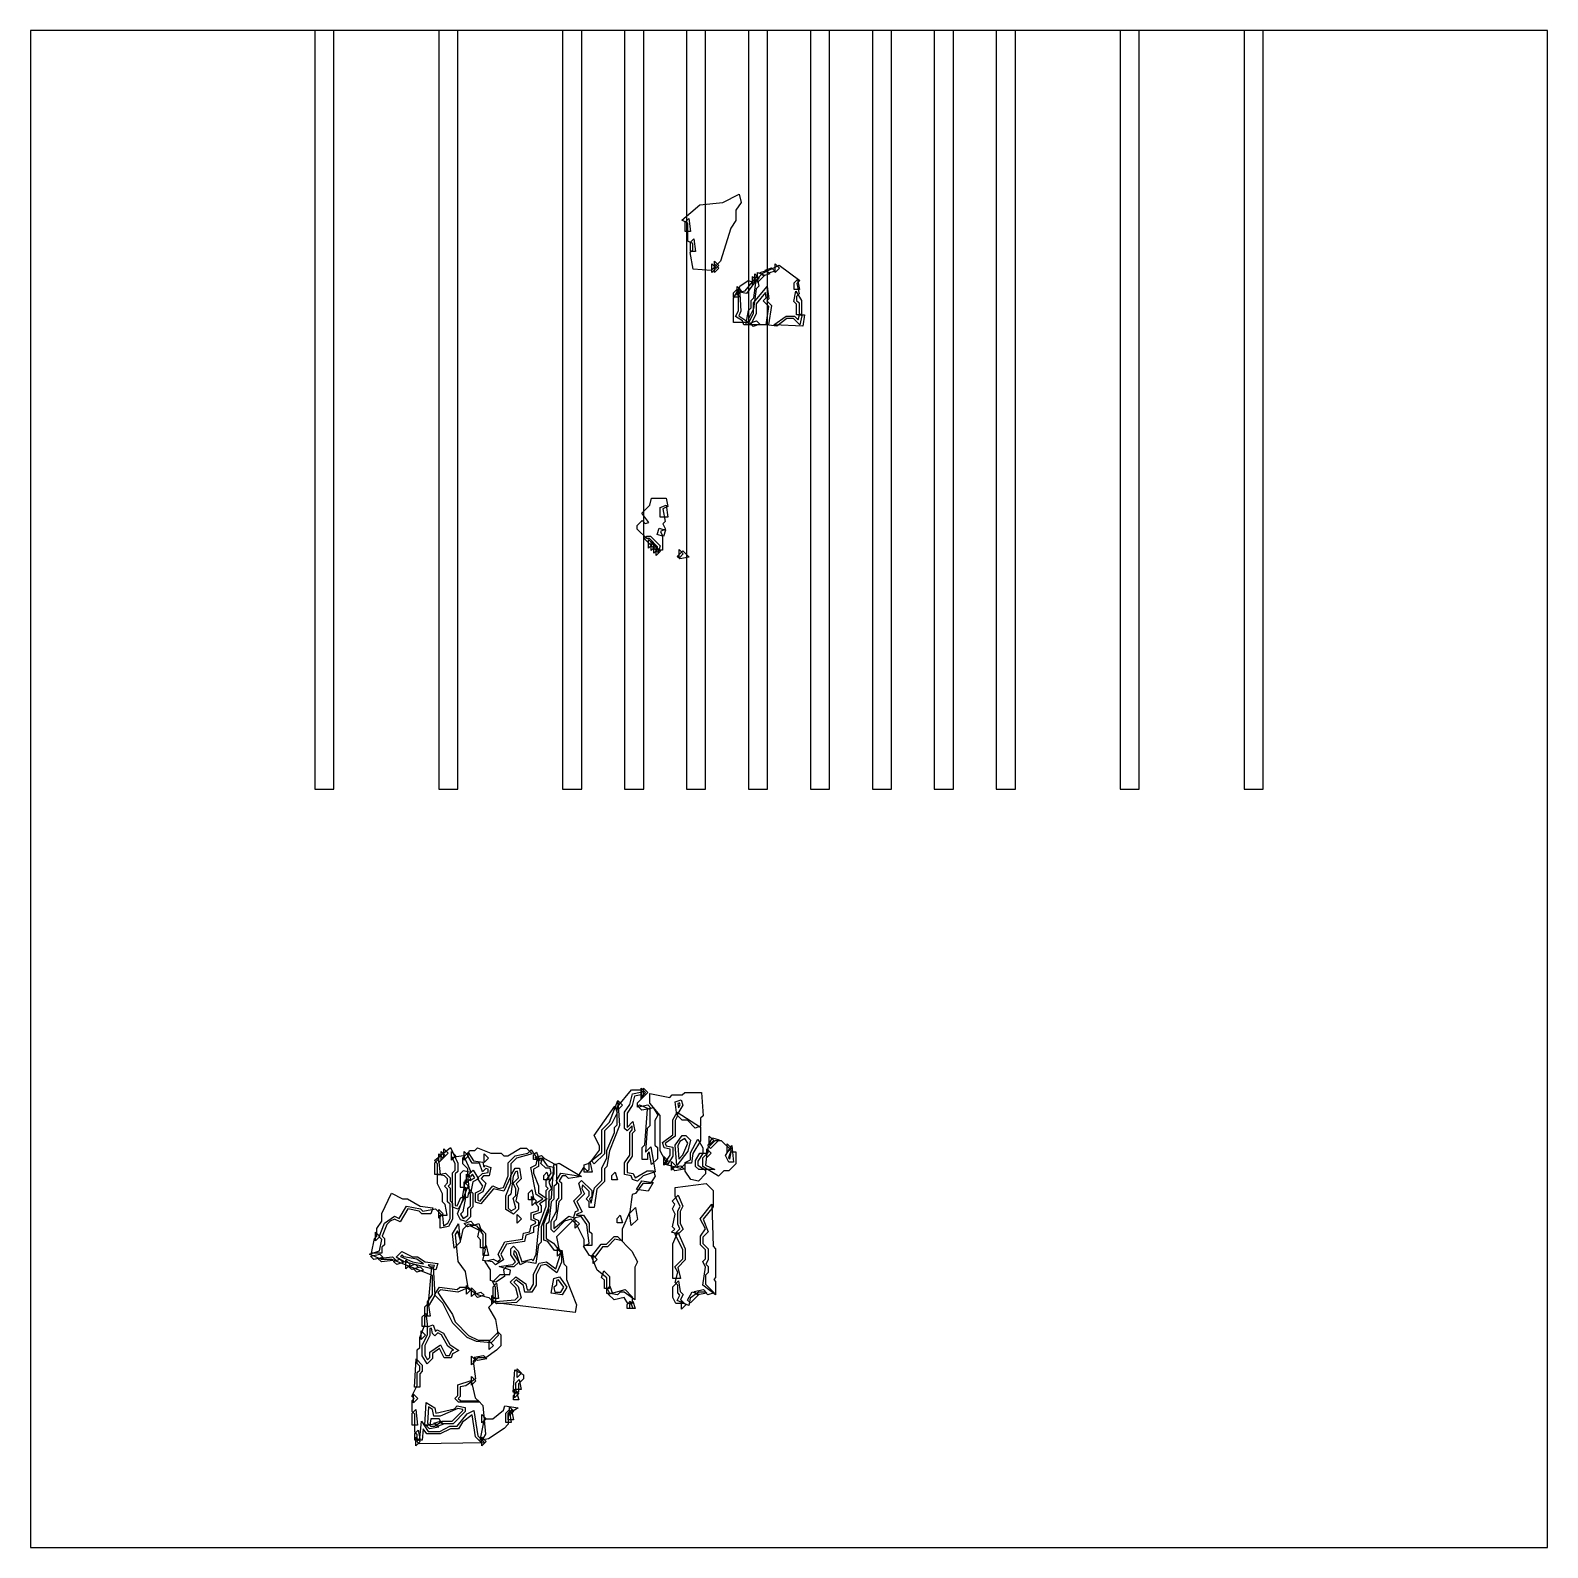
# Model space of a CAD drawing. Header units: millimetres. Extents: x 0 to 283, y 0 to 283.
import ezdxf

# ---------------------------------------------------------------- set-up
doc = ezdxf.new("R2010")
doc.units = ezdxf.units.MM
for name, color, linetype in [('CUT_OUTLINE', 5, 'Continuous'), ('CUT_SLOT', 1, 'Continuous'), ('ENG_D', 3, 'Continuous'), ('ENG_K', 2, 'Continuous'), ('ENG_L', 4, 'Continuous')]:
    doc.layers.add(name, color=color, linetype=linetype)

msp = doc.modelspace()

# ---------------------------------------------------------------- linework, layer by layer
at = {"layer": 'CUT_OUTLINE'}
msp.add_lwpolyline([(0, 0), (282.84, 0), (282.84, 282.84), (0, 282.84), (0, 0)], close=True, dxfattribs=at)
at = {"layer": 'CUT_SLOT'}
for points in [[(53.04, 141.42), (56.6, 141.42), (56.6, 282.84), (53.04, 282.84), (53.04, 141.42)], [(76.13, 141.42), (79.69, 141.42), (79.69, 282.84), (76.13, 282.84), (76.13, 141.42)], [(99.22, 141.42), (102.79, 141.42), (102.79, 282.84), (99.22, 282.84), (99.22, 141.42)], [(110.77, 141.42), (114.34, 141.42), (114.34, 282.84), (110.77, 282.84), (110.77, 141.42)], [(122.32, 141.42), (125.88, 141.42), (125.88, 282.84), (122.32, 282.84), (122.32, 141.42)], [(133.87, 141.42), (137.43, 141.42), (137.43, 282.84), (133.87, 282.84), (133.87, 141.42)], [(145.41, 141.42), (148.98, 141.42), (148.98, 282.84), (145.41, 282.84), (145.41, 141.42)], [(156.96, 141.42), (160.52, 141.42), (160.52, 282.84), (156.96, 282.84), (156.96, 141.42)], [(168.51, 141.42), (172.07, 141.42), (172.07, 282.84), (168.51, 282.84), (168.51, 141.42)], [(180.05, 141.42), (183.62, 141.42), (183.62, 282.84), (180.05, 282.84), (180.05, 141.42)], [(203.15, 141.42), (206.71, 141.42), (206.71, 282.84), (203.15, 282.84), (203.15, 141.42)], [(226.24, 141.42), (229.81, 141.42), (229.81, 282.84), (226.24, 282.84), (226.24, 141.42)]]:
    msp.add_lwpolyline(points, close=True, dxfattribs=at)
at = {"layer": 'ENG_D'}
for points in [[(122.09, 245.37), (122.09, 247.11), (122.73, 247.75), (123.07, 245.37), (122.09, 245.37)], [(123.04, 241.59), (123.04, 243.34), (123.67, 243.98), (124.02, 241.59), (123.04, 241.59)], [(127.04, 239.34), (127.85, 238.53), (127.04, 237.73), (127.04, 239.34)], [(128.32, 239), (127.51, 238.2), (127.51, 239.81), (128.32, 239)], [(135.53, 237.68), (136.91, 237.22), (135.53, 235.84), (135.53, 237.68)], [(137.24, 238.09), (137.85, 237.48), (136.64, 237.08), (136.04, 237.69), (137.24, 238.09)], [(136.98, 238.16), (138.19, 238.56), (138.79, 237.96), (137.59, 237.55), (136.98, 238.16)], [(138.83, 237.73), (138.83, 239.34), (139.63, 238.53), (138.83, 237.73)], [(133.88, 227.92), (133, 227.92), (132.74, 228.71), (131.45, 229.48), (131.99, 230.57), (131.99, 234.01), (133.28, 234.27), (135.43, 236.95), (135.78, 235.15), (135.28, 234.65), (134.81, 230.92), (133.88, 229.05), (133.88, 227.92)], [(131.76, 233.48), (131.76, 235.09), (132.56, 234.29), (131.76, 233.48)], [(137.34, 235.09), (137.66, 232.79), (137.28, 232.4), (138.14, 231.54), (137.62, 227.92), (133.73, 227.92), (134.82, 230.1), (134.82, 232.02), (137.34, 235.09)], [(143.36, 234.52), (142.36, 234.52), (142.36, 235.8), (142.98, 236.42), (143.36, 234.52)], [(131.05, 233.91), (131.62, 234.49), (132.08, 233.11), (131.05, 233.11), (131.05, 233.91)], [(143.78, 232.47), (143.78, 229.81), (142.84, 229.81), (142.84, 231.83), (142.34, 232.32), (142.72, 234.22), (143.78, 232.47)], [(143.16, 228.87), (143.35, 229.81), (144.29, 229.81), (143.98, 227.68), (138.61, 227.96), (140.87, 229.57), (142.46, 229.57), (143.16, 228.87)], [(118.83, 192.1), (117.38, 192.1), (117.38, 193.92), (118.52, 194.3), (118.83, 192.1)], [(118, 188.5), (116.85, 188.88), (117.23, 190.04), (118.38, 189.65), (118, 188.5)], [(114.93, 188.56), (115.59, 188.56), (117.41, 186.74), (117.01, 185.53), (114.45, 188.09), (114.93, 188.56)], [(120.92, 184.46), (120.92, 186.07), (121.72, 185.26), (120.92, 184.46)], [(114.65, 73.73), (115.65, 74.73), (116.47, 70.08), (114.21, 69.33), (113.2, 68.32), (112.24, 68.64), (112.01, 69.33), (110.78, 69.57), (110.78, 71.72), (111.72, 73.14), (111.72, 77.41), (112.19, 77.88), (112.19, 78.63), (111.25, 77.68), (110.78, 78.16), (110.78, 81.15), (111.74, 82.59), (112.24, 84.58), (113.77, 84.89), (114.11, 83.85), (113.14, 82.87), (113.14, 82.12), (113.55, 82.54), (115.49, 81.71), (115.49, 78.63), (115.01, 78.15), (114.65, 73.73)], [(113.84, 85.66), (114.65, 84.85), (113.84, 84.05), (113.84, 85.66)], [(104.18, 65.62), (104.18, 66.37), (102.91, 67.64), (102.78, 66.97), (103.29, 65.95), (101.87, 64.54), (102.85, 62.59), (101.82, 62.08), (101.82, 61.99), (103.13, 61.99), (104.18, 60.41), (104.18, 59.02), (104.65, 58.55), (104.65, 56.33), (103.24, 56.33), (103.24, 57.46), (101.87, 60.2), (100.82, 61.25), (99.59, 60.84), (97.58, 58.83), (97.11, 59.3), (97.11, 60.87), (98.05, 62.75), (98.05, 64.68), (98.52, 65.15), (98.52, 67.78), (97.99, 68.32), (98.87, 69.79), (102.18, 69.32), (103.2, 70.84), (103.77, 70.27), (104.18, 70.41), (104.18, 71.77), (106.54, 73.65), (106.54, 77.88), (107.99, 79.33), (109.53, 83.34), (109.84, 78.69), (107.94, 73.95), (107.46, 71.07), (107.01, 70.61), (107.01, 68.26), (105.58, 66.83), (105.09, 63.4), (104.18, 63.4), (104.18, 64.48), (103.61, 65.05), (104.18, 65.62)], [(110.41, 82.5), (109.6, 81.69), (109.6, 83.3), (110.41, 82.5)], [(121.64, 82.47), (120.54, 80.63), (120.18, 83.13), (121.3, 83.5), (121.64, 82.47)], [(124.92, 78.38), (124.92, 75.83), (123.5, 73.46), (123.24, 71.65), (122.19, 71.65), (121.22, 70.68), (118.18, 71.51), (119.27, 73.14), (119.27, 74.29), (118.14, 74.51), (117.81, 75.51), (119.74, 76.96), (119.74, 79.73), (120.6, 81.18), (124.92, 78.38)], [(126.81, 74.38), (126.28, 74.92), (127.17, 76.42), (128.42, 76), (126.81, 74.38)], [(78.34, 74.62), (79.67, 71.7), (79.67, 70.14), (79.2, 69.67), (79.2, 63.81), (79.54, 63.7), (80.22, 65.29), (81.13, 65.29), (80.59, 62.58), (80.2, 62.19), (80.69, 61.37), (81.55, 61.89), (81.55, 63.27), (82.02, 63.74), (82.02, 65.9), (81.7, 66.23), (81.51, 65.29), (80.57, 65.29), (81.12, 68.59), (81.98, 68.59), (82.02, 68.38), (82.05, 68.51), (82.87, 68.92), (82.45, 69.62), (82.02, 69.2), (81.55, 69.67), (81.55, 70.61), (80.61, 71.56), (80.61, 72.69), (81.59, 73.67), (82.63, 72.11), (84.34, 71.86), (84.53, 70.95), (84.79, 71.22), (85.83, 70.87), (85.52, 69.3), (84.48, 69.3), (84.01, 68.83), (84.89, 67.95), (84.34, 66.3), (83.44, 65.85), (83.44, 64.75), (83.83, 64.62), (86.21, 67.47), (87.24, 66.95), (88.22, 67.15), (89.1, 69.34), (89.1, 71.75), (90.39, 73.05), (92.75, 73.52), (93.37, 74.14), (94.75, 72.2), (94.75, 71.04), (93.81, 70.57), (93.81, 69.81), (94.75, 67.46), (94.75, 66.12), (96.36, 65.05), (94.89, 64.07), (95.22, 63.74), (95.22, 62.53), (93.81, 62.06), (93.81, 61.43), (94.75, 60.96), (94.75, 60.19), (93.81, 59.72), (93.81, 58.76), (92.36, 58.27), (92.12, 57.07), (88.77, 56.59), (87.71, 54.68), (88.23, 53.65), (86.7, 52.74), (86.16, 53.28), (84.33, 53.54), (84.83, 55.55), (84.38, 56), (84.38, 58.38), (83.3, 59.9), (81.63, 60.31), (80.59, 59.28), (80.2, 57.3), (79.61, 59.07), (79.2, 58.4), (79.66, 53.36), (81.07, 51.48), (81.58, 48.41), (79.7, 47.6), (76.45, 48.07), (75.96, 47.58), (78.7, 43.47), (79.17, 42.08), (81.69, 39.56), (83.49, 38.66), (85.7, 38.66), (87.21, 40.17), (87.68, 39.7), (87.68, 37.61), (86.89, 36.83), (84.93, 35.36), (83.5, 35.36), (82.52, 34.76), (82.99, 31.48), (81.18, 30.18), (80.14, 29.98), (80.14, 28.19), (79.76, 27.81), (80.24, 27.34), (83.54, 27.34), (84.37, 26.5), (84.86, 21.16), (83.96, 19.65), (82.98, 20.63), (82.33, 24.79), (80.55, 23.41), (79.8, 22.16), (78.31, 22.16), (76.42, 21.21), (73.88, 21.21), (73.24, 22.18), (73.05, 20.03), (72.12, 20.03), (72.12, 21.12), (71.65, 21.59), (71.65, 24.89), (71.18, 25.36), (71.18, 27.44), (71.56, 27.81), (71.13, 28.24), (72.12, 30.23), (72.12, 32.62), (72.6, 33.1), (72.6, 33.84), (72.12, 34.31), (72.12, 36.87), (72.6, 37.34), (72.6, 39.17), (73.54, 41.53), (73.54, 43), (74.01, 43.47), (74.01, 45.8), (74.95, 47.21), (74.95, 50.75), (67.37, 53.74), (65.48, 53.74), (63.21, 54.71), (65.09, 55.33), (65.51, 57.43), (65.01, 57.93), (66.04, 60.49), (67.86, 61.79), (68.74, 61.36), (70.12, 63.67), (72.71, 63.15), (73.15, 62.72), (75.5, 63.19), (76.83, 61.86), (77.03, 60.02), (77.84, 60.51), (78.25, 61.34), (78.25, 64.01), (77.78, 64.48), (77.78, 66.84), (77.21, 67.41), (77.78, 67.98), (77.78, 68.73), (77.19, 69.32), (75.9, 69.57), (75.9, 71.56), (75.31, 72.14), (78.34, 74.62)], [(122.54, 75.4), (122.01, 76.28), (121.1, 75.73), (120.68, 74.91), (120.88, 72.42), (121.66, 73.2), (122.54, 75.4)], [(126.1, 72.73), (126.1, 74.34), (126.91, 73.54), (126.1, 72.73)], [(131.08, 71.89), (130.2, 71.89), (129.6, 73.08), (130.74, 74.97), (131.08, 71.89)], [(130.68, 74.48), (129.87, 73.68), (129.87, 75.29), (130.68, 74.48)], [(85.42, 72.6), (84.62, 71.79), (84.62, 73.4), (85.42, 72.6)], [(98.99, 53.22), (98.15, 51.25), (96.11, 52.78), (95.15, 52.59), (94.28, 50.86), (94.28, 48.96), (93.47, 47.61), (92.2, 47.61), (91.95, 48.89), (90.54, 49.9), (90.14, 49.5), (90.96, 48.68), (91.48, 46.6), (90.61, 45.73), (86.88, 45.48), (86.17, 46.2), (86.74, 46.77), (86.74, 48.5), (86.22, 49.54), (87.58, 50.91), (89.37, 50.91), (89.53, 51.7), (87.37, 52.42), (89.93, 52.78), (90.44, 53.3), (89.57, 54.61), (89.57, 55.72), (90.04, 56.19), (90.95, 55.28), (91.61, 53.31), (93.41, 53.77), (93.73, 53.45), (94.29, 54.74), (94.76, 59.92), (96.17, 63.68), (96.17, 66.57), (96.54, 66.94), (96.17, 67.31), (96.17, 68.43), (97.09, 69.82), (96.92, 70.71), (96.07, 70.71), (95.19, 71.59), (95.56, 72.7), (98.05, 71.32), (98.05, 67.78), (97.58, 67.31), (97.58, 64.96), (97.1, 64.47), (96.63, 60.7), (96.17, 60.24), (96.17, 57.64), (97.51, 56.74), (98.99, 54.76), (98.99, 53.22)], [(95.9, 72.49), (94.69, 72.09), (94.08, 72.7), (95.29, 73.1), (95.9, 72.49)], [(118.09, 72.93), (118.89, 72.12), (118.09, 71.32), (118.09, 72.93)], [(123.98, 72.19), (124.79, 73.54), (126.13, 73.54), (125.88, 71.32), (127.57, 70.47), (124.59, 70.47), (123.98, 71.08), (123.98, 72.19)], [(90.51, 65.62), (90.51, 66.88), (89.99, 67.93), (90.97, 68.91), (90.79, 70.16), (90.44, 70.05), (90.03, 69.23), (89.55, 65.89), (89.1, 65.43), (89.1, 63.27), (89.6, 62.76), (90.47, 63.28), (90.01, 65.13), (90.51, 65.62)], [(96.27, 69.97), (96.73, 68.59), (95.7, 68.59), (95.7, 69.39), (96.27, 69.97)], [(108.42, 69.39), (109, 69.97), (109.46, 68.59), (108.42, 68.59), (108.42, 69.39)], [(115.14, 66.45), (112.99, 66.76), (113.96, 68.37), (116.11, 68.07), (115.14, 66.45)], [(120.68, 48.93), (120.18, 49.43), (120.67, 51.36), (120.16, 52.37), (121.62, 53.84), (121.62, 55.57), (120.16, 58.5), (121.1, 59.44), (120.68, 60.28), (120.68, 62.75), (121.12, 63.64), (120.21, 65.47), (120.21, 67.15), (125.95, 67.9), (127.28, 66.57), (127.28, 63.56), (125.43, 61.24), (126.38, 58.87), (125.39, 57.89), (125.39, 56.67), (126.34, 55.72), (126.34, 53.68), (125.92, 52.84), (126.34, 52.42), (126.34, 51.29), (125.87, 50.81), (125.87, 49.12), (127.48, 47.51), (126.27, 47.11), (125.77, 47.61), (124.53, 47.61), (123.01, 46.53), (122.74, 45.16), (120.59, 46.08), (121.1, 47.09), (120.68, 47.51), (120.68, 48.93)], [(93.7, 64.79), (93.42, 65.44), (93.36, 65.13), (93.7, 64.79)], [(110.4, 60.58), (109.37, 60.58), (109.37, 61.38), (109.94, 61.95), (110.4, 60.58)], [(64.35, 57.18), (64.35, 58.79), (65.15, 57.98), (64.35, 57.18)], [(104.62, 54.25), (106.42, 56.57), (107.38, 56.57), (108.8, 57.98), (109.46, 57.98), (112.15, 55.29), (113.16, 53.27), (112.67, 52.27), (112.67, 46.21), (110.7, 47.61), (109.93, 47.61), (109.44, 47.12), (108.03, 47.4), (107.48, 48.5), (107.48, 50.32), (105.64, 51.71), (104.62, 54.25)], [(72.03, 53.75), (69.65, 54.23), (69.3, 54.59), (69, 54.29), (71.25, 53.26), (73.28, 52.92), (72.03, 53.75)], [(74.18, 52.72), (74.58, 52.33), (75.25, 52.33), (75.34, 52.6), (74.18, 52.72)], [(81.32, 47.28), (81.32, 48.89), (82.12, 48.08), (81.32, 47.28)], [(83.06, 47.61), (82.26, 46.81), (82.26, 48.42), (83.06, 47.61)], [(97.61, 50.15), (98.61, 50.48), (99.98, 48.57), (99.12, 47.12), (97.07, 47.41), (97.61, 50.15)], [(84.58, 47.04), (83.37, 46.64), (82.77, 47.24), (83.97, 47.65), (84.58, 47.04)], [(111.25, 44.55), (111.25, 45.35), (111.83, 45.93), (112.29, 44.55), (111.25, 44.55)], [(78.56, 36.73), (78.9, 36.84), (77.84, 37.55), (76.67, 39.66), (75.94, 40.02), (75.42, 39.5), (74.97, 39.95), (74.77, 40.94), (74.48, 40.84), (74.48, 39.54), (73.54, 37.66), (73.54, 35.89), (74.06, 35.03), (74.48, 35.45), (74.48, 36.42), (76.45, 37.83), (77.46, 35.83), (78.11, 35.83), (78.56, 36.73)], [(90.51, 29.46), (90.51, 30.74), (91.13, 31.36), (91.5, 29.46), (90.51, 29.46)], [(91.55, 32.53), (90.75, 31.72), (90.75, 33.33), (91.55, 32.53)], [(90.27, 29.56), (91.08, 28.76), (90.27, 27.95), (90.27, 29.56)], [(74.58, 22.63), (75.35, 22.63), (76.77, 23.57), (78.63, 23.57), (80.61, 25.55), (80.61, 25.73), (79.69, 25.92), (76.42, 24.51), (75.23, 24.51), (74.98, 25.78), (74.22, 26.23), (74.02, 23.19), (74.58, 22.63)], [(89.6, 23.33), (88.62, 23.33), (88.62, 25.08), (89.26, 25.72), (89.6, 23.33)], [(90.14, 25.46), (89.33, 24.65), (89.33, 26.26), (90.14, 25.46)], [(72.69, 19.8), (71.89, 18.99), (71.89, 20.6), (72.69, 19.8)], [(84.95, 19.8), (84.15, 18.99), (84.15, 20.6), (84.95, 19.8)]]:
    msp.add_lwpolyline(points, close=True, dxfattribs=at)
at = {"layer": 'ENG_K'}
for points in [[(127.51, 239.34), (128.32, 238.53), (127.51, 237.73), (127.51, 239.34)], [(132.47, 230.47), (132.06, 229.65), (133.95, 228.4), (131.05, 228.4), (131.05, 232.94), (132.18, 234.82), (132.47, 230.47)], [(134.96, 235.82), (133.51, 233.79), (131.92, 234.11), (132.27, 235.15), (133.84, 236.2), (134.96, 235.82)], [(134.59, 235.37), (134.59, 236.98), (135.39, 236.17), (134.59, 235.37)], [(135.86, 236.65), (135.06, 235.84), (135.06, 237.45), (135.86, 236.65)], [(134.76, 227.65), (134.15, 228.26), (135.36, 228.67), (135.97, 228.06), (134.76, 227.65)], [(116.06, 187.15), (115.26, 186.34), (115.26, 187.95), (116.06, 187.15)], [(115.73, 185.87), (115.73, 187.48), (116.53, 186.68), (115.73, 185.87)], [(116.2, 187.01), (117.01, 186.2), (116.2, 185.4), (116.2, 187.01)], [(117.48, 185.73), (116.67, 184.93), (116.67, 186.54), (117.48, 185.73)], [(121.07, 184.3), (120.58, 184.79), (121.62, 185.83), (122.81, 184.65), (121.07, 184.3)], [(113.84, 85.19), (114.65, 84.38), (113.84, 83.58), (113.84, 85.19)], [(114.32, 84.05), (114.32, 85.66), (115.12, 84.85), (114.32, 84.05)], [(122.47, 79.67), (121.52, 79.67), (120.68, 80.51), (120.64, 80.47), (120.21, 79.61), (120.21, 76.72), (118.36, 75.34), (118.5, 74.92), (119.74, 74.68), (119.74, 73), (118.79, 71.42), (117.38, 73.95), (117.38, 80.53), (115.49, 82.88), (115.49, 84.67), (119.19, 83.93), (119.64, 84.38), (121.52, 84.38), (122, 84.85), (125.14, 84.85), (125.4, 80.52), (124.92, 80.04), (124.92, 78.55), (123.92, 78.22), (122.47, 79.67)], [(109.38, 81.06), (108.38, 79.06), (107.01, 77.68), (107.01, 73.44), (105.12, 71.56), (104.58, 72.1), (106.07, 74.09), (106.07, 74.9), (105.08, 76.86), (108.97, 82.3), (109.38, 81.06)], [(115.74, 81.88), (114, 81.53), (113.37, 82.17), (115.1, 82.52), (115.74, 81.88)], [(115.35, 73.77), (115.02, 73.44), (115.02, 72.36), (114.08, 72.36), (114.08, 74.58), (114.56, 75.06), (115.03, 81.73), (116.07, 82.07), (116.94, 80.62), (116.44, 79.61), (116.44, 75.05), (116.91, 74.58), (116.91, 72.5), (115.82, 71.41), (115.35, 73.77)], [(120.71, 82.81), (120.82, 82.01), (121.13, 82.52), (121, 82.9), (120.71, 82.81)], [(126.57, 75.09), (126.57, 76.7), (127.38, 75.9), (126.57, 75.09)], [(92.49, 74.48), (93.56, 73.42), (90.63, 72.62), (89.57, 71.56), (89.57, 69.25), (88.29, 66.43), (86.35, 66.91), (83.99, 64.07), (82.97, 64.41), (82.97, 66.14), (83.97, 66.64), (84.35, 67.39), (83.37, 68.86), (84.27, 69.75), (85.32, 69.96), (85.32, 70.54), (84.92, 70.68), (84.28, 70.04), (83.74, 71.65), (82.36, 71.65), (81.53, 73.04), (81.85, 74.01), (82.87, 74.01), (83.38, 74.52), (85.84, 73.54), (87.78, 73.54), (88.25, 73.07), (89.03, 73.07), (91.39, 74.48), (92.49, 74.48)], [(125.39, 74.55), (125.39, 73.47), (124.45, 72.05), (124.45, 71.31), (125.87, 70.37), (125.87, 69.67), (124.53, 68.33), (123.13, 68.61), (122.09, 70.17), (122.09, 71.8), (123.04, 72.27), (123.04, 73.6), (124.44, 76.13), (125.39, 74.55)], [(76.08, 72.4), (76.4, 69.53), (75.42, 69.53), (75.42, 71.75), (76.08, 72.4)], [(97.12, 65.16), (97.59, 71.36), (98.55, 71.68), (102.75, 69.16), (100.33, 68.81), (99.84, 69.3), (99.13, 69.3), (98.58, 68.39), (98.99, 67.98), (98.99, 64.96), (98.51, 64.47), (98.04, 61.17), (97.58, 60.71), (97.58, 59.49), (97.6, 59.48), (100.36, 61.78), (101.55, 61.39), (98.07, 57.91), (98.58, 55.39), (97.7, 55.39), (96.49, 57.08), (95.7, 57.34), (95.7, 60.39), (96.64, 62.74), (96.64, 64.68), (97.12, 65.16)], [(121.23, 71.2), (121.86, 70.57), (120.13, 70.22), (119.49, 70.86), (121.23, 71.2)], [(120.31, 71.18), (119.5, 70.38), (119.5, 71.99), (120.31, 71.18)], [(77.88, 67.41), (78.25, 67.04), (78.25, 64.68), (78.72, 64.21), (78.72, 61.22), (77.93, 59.89), (76.37, 59.58), (76.37, 61.99), (77.73, 61.99), (77.33, 63.99), (76.84, 64.48), (76.84, 65.94), (75.9, 67.83), (75.9, 69.49), (77.39, 69.79), (78.25, 68.92), (78.25, 67.78), (77.88, 67.41)], [(81.54, 69.38), (82.54, 70.38), (83.54, 68.73), (82.47, 68.19), (82.03, 66), (81.92, 66), (81.54, 69.38)], [(90.53, 64.66), (90.98, 64.21), (90.98, 63.07), (90.07, 62.16), (88.62, 63.03), (88.62, 65.57), (89.57, 67.93), (89.57, 69.36), (90.38, 70.71), (91.19, 70.71), (91.47, 68.74), (90.56, 67.84), (90.99, 66.97), (90.53, 64.66)], [(72.67, 63.63), (75.03, 63.37), (74.65, 62.23), (72.97, 62.23), (72.48, 62.72), (70.36, 63.14), (68.91, 60.74), (67.88, 61.25), (67.08, 60.85), (66.43, 60.21), (65.57, 58.04), (66, 57.61), (66, 56.47), (65.53, 56), (65.53, 54.92), (63.59, 54.92), (64.13, 57.63), (64.58, 58.08), (64.58, 59.47), (65.53, 60.88), (65.53, 62.28), (67.3, 66.08), (69.35, 65.05), (70.3, 65.05), (72.67, 63.63)], [(79.65, 62.21), (81.46, 67.13), (82.5, 66.09), (82.5, 63.54), (82.02, 63.07), (82.02, 61.66), (81.15, 60.78), (80.21, 61.09), (79.65, 62.21)], [(76.13, 61.42), (76.13, 63.03), (76.94, 62.23), (76.13, 61.42)], [(81.49, 59.83), (80.88, 60.44), (82.09, 60.85), (82.7, 60.24), (81.49, 59.83)], [(84.08, 58.93), (82.12, 59.91), (83.59, 60.4), (84.08, 58.93)], [(83.91, 55.86), (83.91, 57.41), (83.42, 57.91), (83.77, 59.64), (84.85, 58.55), (84.85, 55.86), (83.91, 55.86)], [(90.75, 62.09), (91.55, 61.28), (90.75, 60.48), (90.75, 62.09)], [(101.59, 59.54), (101.59, 61.14), (102.39, 60.34), (101.59, 59.54)], [(71.24, 54.21), (72.2, 54.21), (73.62, 53.26), (75.98, 53), (75.58, 51.81), (69.68, 53.28), (68.21, 54.16), (69.25, 55.21), (71.24, 54.21)], [(85, 56.34), (85.38, 54.45), (84.38, 54.45), (84.38, 55.72), (85, 56.34)], [(86.74, 45.63), (86.74, 45.86), (90.4, 46.19), (90.96, 46.74), (90.53, 48.43), (89.47, 49.5), (90.48, 50.51), (92.37, 49.16), (92.59, 48.08), (93.2, 48.08), (93.81, 49.09), (93.81, 50.97), (94.83, 53.01), (96.22, 53.28), (97.93, 52), (99.09, 55.47), (99.45, 52.91), (99.94, 52.42), (99.94, 50.01), (101.83, 45.28), (101.54, 43.82), (86.74, 45.63)], [(98.29, 54.35), (98.29, 55.96), (99.09, 55.15), (98.29, 54.35)], [(107.01, 48.32), (107.01, 49.87), (106.5, 50.38), (106.91, 51.58), (107.95, 50.54), (107.95, 48.32), (107.01, 48.32)], [(98.05, 49.8), (98.05, 48.93), (97.6, 48.48), (97.77, 47.61), (98.86, 47.61), (99.42, 48.54), (98.43, 49.93), (98.05, 49.8)], [(108.05, 48.76), (108.51, 47.38), (107.48, 47.38), (107.48, 48.18), (108.05, 48.76)], [(112.19, 46.77), (112.19, 45.49), (111.35, 45.49), (110.67, 46.63), (108.82, 46.17), (107.73, 47.26), (110.85, 48.11), (112.19, 46.77)], [(125.47, 48.1), (126.11, 47.47), (124.37, 47.12), (123.74, 47.76), (125.47, 48.1)], [(111.72, 44.55), (111.72, 45.35), (112.3, 45.93), (112.76, 44.55), (111.72, 44.55)], [(123.04, 45.63), (122.5, 46.16), (123.4, 47.66), (124.65, 47.24), (123.04, 45.63)], [(78.2, 37.88), (79.9, 36.74), (78.68, 36.13), (78.42, 35.36), (77.16, 35.36), (76.28, 37.12), (74.95, 36.18), (74.95, 35.26), (73.96, 34.27), (73.07, 35.76), (73.07, 37.77), (74.01, 39.65), (74.01, 41.18), (75.1, 41.55), (75.53, 40.27), (75.85, 40.59), (77.01, 40.01), (78.2, 37.88)], [(82.26, 35.69), (83.06, 34.88), (82.26, 34.08), (82.26, 35.69)], [(84.46, 35.85), (85.1, 35.21), (83.36, 34.86), (82.72, 35.5), (84.46, 35.85)], [(90.61, 28.96), (91.07, 27.58), (90.04, 27.58), (90.04, 28.38), (90.61, 28.96)], [(79.55, 22.63), (81.4, 24.94), (82.68, 25.57), (83.42, 20.85), (84.7, 19.57), (72.5, 19.33), (72.03, 19.8), (72.6, 20.38), (72.89, 23.55), (74.14, 21.68), (76.31, 21.68), (78.2, 22.63), (79.55, 22.63)], [(89.71, 25.7), (90.09, 23.81), (89.1, 23.81), (89.1, 25.08), (89.71, 25.7)]]:
    msp.add_lwpolyline(points, close=True, dxfattribs=at)
at = {"layer": 'ENG_L'}
for points in [[(123.02, 241.44), (123.51, 241.93), (123.51, 243.1), (122.57, 243.57), (122.57, 246.87), (121.43, 247.44), (124.82, 250.31), (129.1, 250.78), (132.16, 252.31), (132.48, 250.74), (131.52, 249.3), (131.52, 247.42), (130.56, 245.97), (128.67, 239.82), (126.9, 238.05), (123.54, 238.31), (123.02, 241.44)], [(133.9, 230.63), (134.35, 231.09), (134.35, 232.5), (134.84, 232.98), (135.31, 236.28), (136.57, 237.55), (139.56, 239.04), (143.43, 236.2), (142.86, 235.63), (143.33, 233.74), (142.84, 233.25), (142.84, 232.5), (143.31, 232.03), (143.31, 230.14), (143.8, 229.65), (143.45, 227.92), (142.27, 229.1), (141.03, 229.1), (139.13, 227.68), (137.15, 227.96), (137.64, 231.38), (136.61, 232.4), (137.16, 232.96), (137.02, 233.96), (135.29, 231.85), (135.29, 229.99), (134.26, 227.92), (133.36, 227.92), (133.9, 230.63)], [(116.91, 186.58), (115.4, 188.09), (114.93, 188.09), (113.14, 189.88), (113.14, 190.55), (114.08, 191.49), (114.63, 190.94), (115.32, 191.08), (114, 192.83), (115.51, 194.33), (115.77, 195.63), (118.52, 195.63), (118.82, 194.09), (117.88, 193.62), (118.34, 191.31), (117.9, 190.87), (118.4, 189.87), (117.46, 189.4), (117.85, 188.62), (117.85, 185.97), (116.91, 185.97), (116.91, 186.58)], [(108.89, 77.36), (108.89, 78.35), (109.37, 78.82), (109.37, 82.11), (112.08, 85.32), (113.84, 85.32), (113.84, 84.42), (112.62, 84.18), (112.18, 82.4), (111.25, 81.01), (111.25, 78.35), (112.34, 79.44), (112.69, 77.7), (112.19, 77.21), (112.19, 73), (111.25, 71.58), (111.25, 69.96), (112.35, 69.74), (112.76, 68.92), (114.96, 70.24), (116.14, 70.24), (116.46, 69.27), (115.63, 67.88), (114.2, 67.88), (112.81, 66.03), (112.17, 65.82), (111.72, 62.63), (110.31, 59.35), (110.31, 57.22), (108.97, 57.49), (107.58, 56.1), (106.66, 56.1), (105.21, 54.17), (104.26, 54.48), (103.13, 56.19), (104.16, 56.7), (103.72, 60.25), (102.66, 61.73), (101.24, 61.44), (101.64, 62.65), (102.2, 62.83), (101.3, 64.63), (102.74, 66.07), (102.27, 67.95), (102.77, 68.45), (104.65, 66.57), (104.65, 65.43), (104.22, 65), (104.57, 64.19), (105.14, 67.06), (106.54, 68.45), (106.54, 70.77), (107.48, 72.65), (107.48, 74.06), (108.89, 77.36)], [(122.19, 76.84), (123.06, 75.97), (122.55, 73.91), (120.49, 71.26), (120.2, 75.02), (121.5, 76.84), (122.19, 76.84)], [(76.6, 72.26), (76.6, 73.87), (77.41, 73.07), (76.6, 72.26)], [(77.07, 72.73), (77.07, 74.34), (77.88, 73.54), (77.07, 72.73)], [(79.29, 73.07), (78.49, 72.26), (78.49, 73.87), (79.29, 73.07)], [(80.85, 73.87), (81.65, 73.07), (80.85, 72.26), (80.85, 73.87)], [(94.38, 73.74), (94.84, 72.36), (93.81, 72.36), (93.81, 73.17), (94.38, 73.74)], [(131.52, 73.77), (131.52, 71.56), (130.21, 70.24), (129.26, 70.24), (128.26, 69.23), (125.39, 71.05), (125.39, 72.69), (126.34, 73.64), (126.34, 74.58), (127.65, 75.9), (128.79, 75.9), (130.61, 74.07), (130.14, 72.66), (130.41, 72.39), (130.61, 73.77), (131.52, 73.77)], [(76.94, 72.6), (76.13, 71.79), (76.13, 73.4), (76.94, 72.6)], [(79.2, 71.6), (78.6, 72.78), (80.75, 73.09), (82.19, 69.92), (80.69, 70.22), (80.14, 69.67), (80.14, 67.18), (81.08, 67.18), (81.08, 65.46), (79.78, 63.12), (78.72, 63.47), (78.72, 69.87), (79.2, 70.34), (79.2, 71.6)], [(96.65, 68.14), (97.15, 66.88), (96.64, 66.37), (96.64, 63.6), (95.22, 59.83), (95.22, 56.94), (94.74, 56.46), (94.25, 53), (92.43, 53.26), (91.31, 52.7), (90.54, 55.03), (90.18, 55.38), (90.05, 54.73), (91.05, 53.24), (90.14, 52.33), (88.72, 52.33), (88.17, 51.78), (88.41, 50.57), (86.77, 49.47), (85.8, 49.8), (85.8, 51.78), (84.7, 53.43), (86.3, 53.75), (87.16, 53.32), (87.63, 53.79), (87.18, 54.69), (88.47, 57.02), (91.73, 57.49), (91.96, 58.65), (93.14, 58.89), (93.37, 60.03), (94.23, 60.46), (94.09, 60.86), (93.34, 61.11), (93.34, 62.4), (94.75, 62.87), (94.75, 63.54), (94.15, 64.15), (95.51, 65.05), (94.3, 65.85), (93.31, 70.84), (94.31, 71.34), (94.56, 72.6), (95.35, 72.6), (96.31, 71.16), (97.58, 70.9), (97.58, 69.7), (96.65, 68.14)], [(103.24, 71.35), (104.36, 71.73), (104.7, 70), (103.24, 70), (103.24, 71.35)], [(81.65, 67.41), (80.85, 66.61), (80.85, 68.22), (81.65, 67.41)], [(81.32, 69.63), (82.12, 68.83), (81.32, 68.02), (81.32, 69.63)], [(93.48, 66.71), (93.86, 64.82), (92.87, 64.82), (92.87, 66.09), (93.48, 66.71)], [(93.57, 65.39), (94.38, 64.58), (93.57, 63.78), (93.57, 65.39)], [(119.64, 64.58), (120.76, 65.7), (121.65, 63.63), (121.15, 62.64), (121.15, 60.4), (121.67, 59.35), (120.74, 58.42), (119.54, 58.82), (120.11, 59.4), (119.72, 59.79), (120.2, 62.19), (119.71, 63.17), (120.16, 64.06), (119.64, 64.58)], [(112.83, 63.43), (113.15, 61.2), (112.03, 60.08), (111.71, 62.31), (112.83, 63.43)], [(127.75, 55.72), (127.75, 50.34), (127.38, 49.97), (127.75, 49.6), (127.75, 47.14), (125.38, 48.92), (125.86, 52.29), (125.34, 53.32), (125.87, 53.84), (125.87, 55.53), (124.92, 56.47), (124.92, 58.05), (125.83, 59.41), (124.88, 61.31), (127.02, 64.06), (127.28, 56.2), (127.75, 55.72)], [(78.72, 58.51), (79.84, 60.37), (80.15, 56.95), (79.02, 55.82), (78.72, 58.51)], [(120.7, 52.25), (121.22, 50.2), (119.74, 50.2), (119.74, 56.62), (120.67, 58.8), (122.09, 55.68), (122.09, 53.64), (120.7, 52.25)], [(65.77, 54.07), (64.03, 53.72), (63.4, 54.36), (65.13, 54.7), (65.77, 54.07)], [(65.44, 53.26), (64.78, 53.92), (67.5, 54.22), (68.16, 53.56), (65.44, 53.26)], [(68.29, 52.76), (67.68, 53.37), (68.89, 53.77), (69.5, 53.17), (68.29, 52.76)], [(104.89, 52.94), (104.89, 54.54), (105.69, 53.74), (104.89, 52.94)], [(70, 51.99), (70, 53.6), (70.81, 52.8), (70, 51.99)], [(70.51, 52.43), (71.72, 52.83), (72.33, 52.22), (71.12, 51.82), (70.51, 52.43)], [(72.66, 52.36), (73.27, 51.75), (72.06, 51.35), (71.45, 51.96), (72.66, 52.36)], [(74.82, 52.33), (75.12, 52.32), (75.43, 47.08), (74.15, 44.96), (74.82, 52.33)], [(78.77, 41.82), (76.88, 45.59), (75.36, 47.1), (76.25, 48.57), (79.58, 48.1), (80.04, 48.55), (81.15, 48.55), (83.53, 47.12), (85.44, 46.65), (86.36, 45.73), (85.39, 44.75), (86.73, 42.51), (87.23, 39.52), (85.88, 38.17), (83.14, 38.42), (81.42, 39.16), (78.77, 41.82)], [(86.27, 46.43), (86.27, 48.65), (86.92, 49.3), (87.24, 46.43), (86.27, 46.43)], [(121.96, 45.49), (120.3, 45.49), (119.74, 46.61), (119.74, 48.65), (120.85, 49.76), (121.14, 47.72), (121.67, 47.19), (121.2, 46.24), (121.96, 45.49)], [(73.54, 43.13), (73.54, 44.88), (74.18, 45.52), (74.52, 43.13), (73.54, 43.13)], [(86.03, 45.39), (86.03, 47), (86.84, 46.2), (86.03, 45.39)], [(122.19, 45.25), (121.39, 44.45), (121.39, 46.06), (122.19, 45.25)], [(73.07, 43), (73.71, 43.63), (74.05, 41.25), (73.07, 41.25), (73.07, 43)], [(73.64, 39.6), (72.83, 38.79), (72.83, 40.4), (73.64, 39.6)], [(86.36, 37.71), (85.56, 36.91), (85.56, 38.52), (86.36, 37.71)], [(71.64, 29.93), (71.92, 35.19), (73.07, 34.04), (73.07, 32.9), (72.6, 32.43), (72.6, 29.93), (71.64, 29.93)], [(79.67, 30.34), (82.2, 31.18), (82.95, 27.93), (83.77, 27.11), (79.81, 27.11), (79.1, 27.81), (79.67, 28.38), (79.67, 30.34)], [(82.26, 30.31), (82.26, 31.92), (83.06, 31.11), (82.26, 30.31)], [(90.3, 33.16), (91.92, 32.19), (91.92, 31.49), (90.98, 30.54), (90.98, 28.99), (90.02, 28.99), (90.3, 33.16)], [(71.42, 27.01), (71.42, 28.62), (72.22, 27.81), (71.42, 27.01)], [(71.83, 25.73), (72.15, 22.86), (71.18, 22.86), (71.18, 25.08), (71.83, 25.73)], [(75.4, 26.08), (75.61, 25.04), (79.08, 25.9), (79.59, 26.42), (81.08, 26.12), (81.08, 25.36), (78.82, 23.1), (76.69, 23.1), (76.22, 24.04), (74.68, 24.04), (74.44, 22.86), (73.52, 22.86), (73.8, 27.03), (75.4, 26.08)], [(88.19, 25.6), (88.46, 26.42), (90.92, 26.07), (89.1, 24.86), (89.1, 23), (88.3, 22.21), (85.42, 20.28), (83.85, 19.97), (84.66, 24.04), (86.19, 24.04), (88.19, 25.6)], [(74.4, 22.14), (73.77, 22.77), (75.5, 23.12), (76.14, 22.48), (74.4, 22.14)], [(75.22, 23.2), (76.43, 23.6), (77.04, 23), (75.83, 22.59), (75.22, 23.2)], [(84.15, 24.85), (84.95, 24.04), (84.15, 23.24), (84.15, 24.85)], [(72.65, 20.03), (71.65, 20.03), (71.65, 21.31), (72.27, 21.93), (72.65, 20.03)]]:
    msp.add_lwpolyline(points, close=True, dxfattribs=at)

doc.saveas('drawing.dxf')
